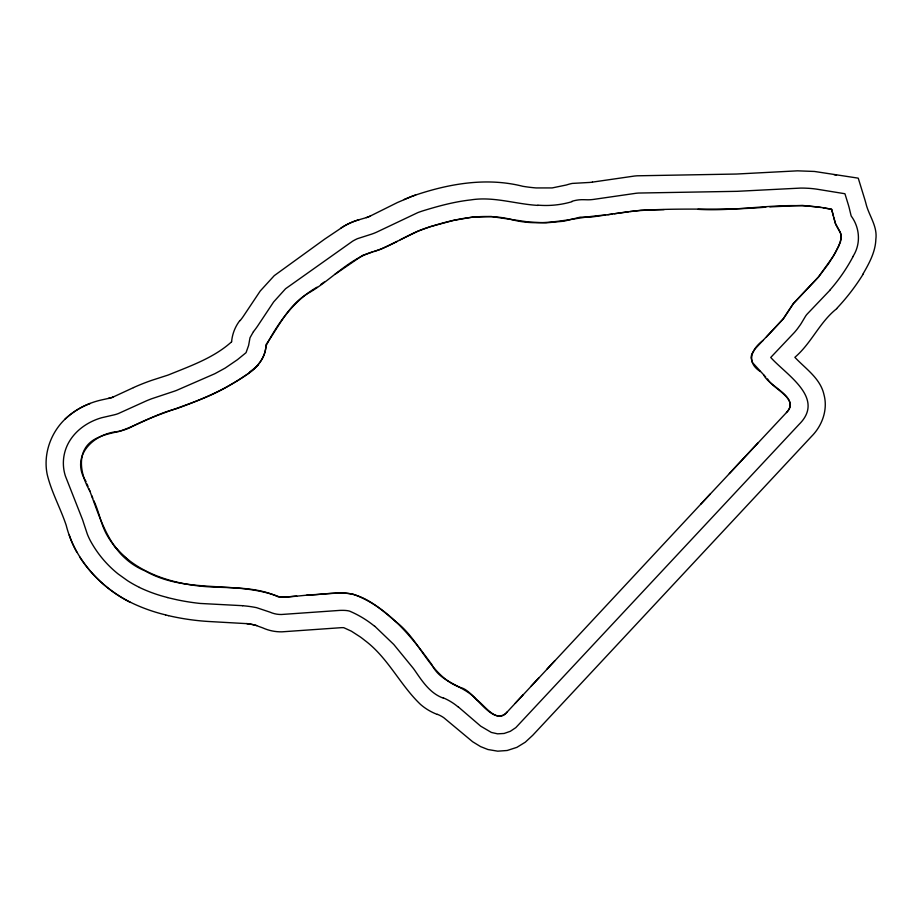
<?xml version="1.0" encoding="UTF-8"?>
<svg xmlns="http://www.w3.org/2000/svg" width="922" height="922" viewBox="0 0 922 922"><rect width="100%" height="100%" fill="white"/><g stroke="black" fill="none" stroke-linecap="round" stroke-linejoin="round"><path stroke-width="1.38" d="M89.907 491.092C79.211 472.859 75.039 446.594 99.334 437.063C109.902 432.153 122.107 432.268 132.353 426.413C162.987 410.636 197.389 403.986 227.377 386.652C243.569 376.925 265.594 366.299 266.055 344.586C278.997 326.123 289.128 303.638 309.919 292.239C331.148 279.781 348.539 259.52 372.361 251.913M265.882 347.052C264.533 359.903 255.394 369.468 244.676 375.899C223.7 390.548 199.671 400.24 175.756 408.965C155.864 413.886 138.369 424.95 119.111 431.438C93.86 432.948 69.415 456.113 86.08 481.607M265.928 346.038C277.833 323.219 293.899 300.284 317.087 287.168M231.537 341.855C213.835 357.874 190.335 365.988 168.438 374.931A98.942 98.942 0 0 1 166.329 375.634L151.957 380.267A214.181 214.181 0 0 0 133.471 387.597M852.804 256.696C861.067 244.169 859.961 227.861 851.202 216.025A49.315 49.315 0 0 1 850.764 214.33L849.208 207.888A93.814 93.814 0 0 0 848.159 204.211L844.932 193.735L817.03 189.206A100.187 100.187 0 0 0 808.721 188.319L805.113 188.146A118.708 118.708 0 0 0 800.55 188.088L737.024 191.327L638.554 193.044A110.594 110.594 0 0 0 636.007 193.274L593.572 199.406A52.969 52.969 0 0 1 590.207 199.74L588.812 199.786A40.614 40.614 0 0 1 587.245 199.786L583.707 199.694A35.117 35.117 0 0 0 571.905 201.33M863.107 273.799C869.262 263.173 875.462 251.833 875.854 239.247C877.64 226.063 868.743 215.402 865.942 203.508A113.533 113.533 0 0 0 864.698 199.129L858.244 178.153L814.472 171.457L797.507 170.835L736.459 174.039L637.137 175.802A122.822 122.822 0 0 0 634.417 176.044L592.454 182.118M253.469 331.597L250 337.763L248.617 345.416L246.047 352.677L237.415 359.718L225.152 368.085L214.849 373.71L176.367 390.479A109.222 109.222 0 0 1 173.463 391.493L151.692 398.742A149.894 149.894 0 0 0 146.46 400.828L118.258 413.598A35.704 35.704 0 0 1 113.971 414.9L101.731 417.724A60.622 60.622 0 0 0 96.222 419.568C85.677 423.671 76.077 430.747 69.991 440.393A42.251 42.251 0 0 0 65.37 475.983L82.577 519.743A94.056 94.056 0 0 1 83.499 522.578L87.313 534.08A62.293 62.293 0 0 0 91.047 541.975L91.635 543.012A109.338 109.338 0 0 0 118.166 573.98L127.628 580.745A117.44 117.44 0 0 0 139.406 587.372M700.835 504.115L786.454 412.56C800.757 397.532 769.455 386.929 763.912 375.196M830.353 289.785L807.211 314.033A15.651 15.651 0 0 0 805.229 316.719L801.449 323.046A62.489 62.489 0 0 1 800.4 324.694L797.449 328.785A89.676 89.676 0 0 1 794.418 332.45L770.734 357.459C786.305 374.92 825.766 398.085 799.051 424.408L515.813 727.631L510.327 731.307L504.103 733.474L497.58 733.831L491.357 732.437L480.696 726.156L458.488 707.059M786.454 412.56C800.192 399.03 772.648 389.038 767.53 378.884M836.715 308.686C819.531 322.251 811.487 343.157 794.868 357.321C805.609 368.8 820.419 378.366 824.003 394.754C828.002 409.575 822.263 425.595 811.66 436.256L532.755 735.272L525.298 742.187L516.885 747.35L507.181 750.496L497.753 751.176L487.922 749.517L480.593 746.613L472.663 741.761L443.805 717.719A31.256 31.256 0 0 0 437.374 714.308M306.381 595.312C321.836 594.667 337.544 591.428 352.953 594.125C387.205 606.399 411.039 636.065 431.796 664.543C440.739 683.363 463.662 684.908 476.616 699.74C484.753 705.215 497.189 724.923 507.365 711.784L710.332 493.927M515.271 703.232L523.189 694.692M531.118 686.152L539.036 677.624M546.977 669.107L554.917 660.578M757.872 443.033L729.337 473.551M697.942 209.317C742.487 212.072 787.584 199.74 831.632 209.306L835.355 223.389L840.265 232.286L841.267 236.101L840.38 242.244L835.367 252.651L828.659 263.554L818.459 277.015L793.369 303.568L783.688 318.355L755.199 348.781L751.753 354.048L750.992 357.69L752.433 362.542L765.721 377.04M766.47 336.945L782.824 319.392L793.369 303.568L818.459 277.015L833.223 256.374L838.766 246.093L841.244 238.556L840.749 233.589L835.747 224.438L833.742 217.511M763.128 340.402C751.476 348.989 745.817 362.231 760.293 371.52M507.365 711.784C492.74 728.219 475.13 691.108 461.161 687.754C429.917 677.094 420.962 640.525 395.792 621.693C381.524 609.546 365.711 595.209 346.269 593.18C336.173 592.777 326.077 593.906 316.004 594.54C304.018 595.013 292.055 597.191 280.058 597.156C236.942 579.754 186.855 594.771 145.192 570.925C109.81 556.404 101.19 520.331 88.938 488.718M320.66 284.61L324.221 282.051M334.905 274.353L362.611 255.382L380.947 249.171L397.244 241.31M592.454 182.095A30.633 30.633 0 0 1 588.42 182.51L572.251 183.42A49.097 49.097 0 0 0 566.442 184.976L552.14 187.927L536.108 187.938A160.843 160.843 0 0 1 522.786 186.29C487.093 177.22 450.017 183.501 415.684 195.015A125.069 125.069 0 0 0 412.134 196.271L397.451 202.517L369.757 216.301A46.031 46.031 0 0 1 366.368 217.615L358.036 220.035A65.969 65.969 0 0 0 343.906 226.224L324.682 239.121L274.26 275.643L260.223 291.018L243.535 316.027A66.545 66.545 0 0 1 240.135 320.614M400.206 239.789L418.115 231.134L430.424 226.616L453.451 220.404L472.179 217.166L491.414 216.566L528.26 221.96L546.101 222.859L564.01 221.188L580.099 217.189L591.682 217.016L612.15 214.065M133.483 387.62L112.668 397.244M90.091 403.398L93.122 402.292A88.731 88.731 0 0 1 100.821 400.102L108.761 398.339A34.621 34.621 0 0 0 112.68 397.267M373.813 251.499C391.573 246.22 406.775 234.845 424.212 228.691C451.826 219.505 481.653 212.302 510.638 219.298C542.597 228.333 573.83 216.866 605.65 215.068M607.817 214.734L628.562 211.657M614.317 213.731L640.951 210.216L664.094 209.651M629.795 211.484C674.939 206.851 720.589 211.207 765.813 207.162M296.746 596.119C290.534 596.142 284.172 598.124 278.018 596.741C255.843 586.45 231.007 588.248 207.243 586.715C168.323 583.972 125.623 569.831 106.03 533.342C100.671 522.912 98.792 511.134 93.744 500.554M769.87 206.897L802.313 205.399L821.214 207.485M537.906 205.399C515.467 204.131 493.535 196.248 470.865 199.901C454.408 201.711 438.365 206.067 422.587 210.942A113.464 113.464 0 0 0 417.873 212.59L376.614 232.171A58.236 58.236 0 0 1 371.67 234.119L357.448 238.671A49.523 49.523 0 0 0 352.665 241.161L285.555 288.747L273.638 301.943L257.618 326.054A83.187 83.187 0 0 1 253.481 331.609M242.578 605.685L200.178 603.449A229.878 229.878 0 0 1 176.505 599.68L167.481 597.594M247.937 623.71L210.158 621.578A243.489 243.489 0 0 1 168.495 615.654M823.023 207.819L831.632 209.306L833.442 216.221M168.495 615.642L165.614 614.951M443.182 698.081C430.228 693.471 422.368 681.439 414.946 670.64A124.528 124.528 0 0 0 413.298 668.346L393.786 644.478L374.793 626.245M64.886 419.291A74.451 74.451 0 0 1 90.126 403.467A74.924 74.924 0 0 0 66.499 417.804C50.964 431.784 42.954 453.912 47.218 474.507C51.286 491.449 59.815 506.939 65.52 523.339A77.298 77.298 0 0 1 66.211 525.333C75.016 560.518 102.112 589.423 134.727 604.29A170.743 170.743 0 0 0 165.626 614.893M91.82 495.817L92.788 498.191M87.025 483.981L87.982 486.355M572.009 201.688A92.223 92.223 0 0 1 537.929 205.145M167.504 597.491A148.396 148.396 0 0 1 139.383 587.429M242.567 605.719A113.625 113.625 0 0 1 256.547 607.656L270.019 612.162A27.13 27.13 0 0 0 281.394 614.501L339.78 610.399A81.078 81.078 0 0 1 343.364 610.364L344.183 610.387A30.184 30.184 0 0 1 347.433 610.675L347.871 610.744A11.041 11.041 0 0 1 350.199 611.367L350.348 611.459A101.858 101.858 0 0 1 374.701 626.349M443.286 697.839A57.233 57.233 0 0 1 458.395 707.174M852.942 256.777A174.546 174.546 0 0 1 830.261 289.692M359.084 219.724A66.119 66.119 0 0 0 343.906 226.213A97.098 97.098 0 0 0 340.979 227.999M231.595 341.855A40.407 40.407 0 0 1 239.927 320.453M76.999 552.462A92.465 92.465 0 0 1 69.265 535.071M130.428 602.435A130.509 130.509 0 0 1 79.58 556.819M247.937 623.733A67.467 67.467 0 0 1 256.673 625.565M437.316 714.446A55.435 55.435 0 0 1 420.57 704.477C399.987 684.896 387.955 657.57 364.697 640.329A104.359 104.359 0 0 0 360.444 637.044L351.374 631.178L343.768 627.686A37.387 37.387 0 0 0 341.451 627.663L281.925 631.835A44.533 44.533 0 0 1 262.747 627.882L255.625 625.3A71.443 71.443 0 0 0 246.543 623.537M863.292 273.915A214.365 214.365 0 0 1 836.611 308.593M836.519 175.053A104.14 104.14 0 0 1 834.018 174.661M113.187 397.105A36.673 36.673 0 0 1 108.254 398.431M370.437 215.99A46.976 46.976 0 0 1 366.368 217.615M403.951 199.59A149.076 149.076 0 0 1 415.672 194.991M258.321 364.916A193.366 193.366 0 0 1 249.931 371.923M128.527 560.161A89.434 89.434 0 0 1 114.132 545.547"/></g></svg>
